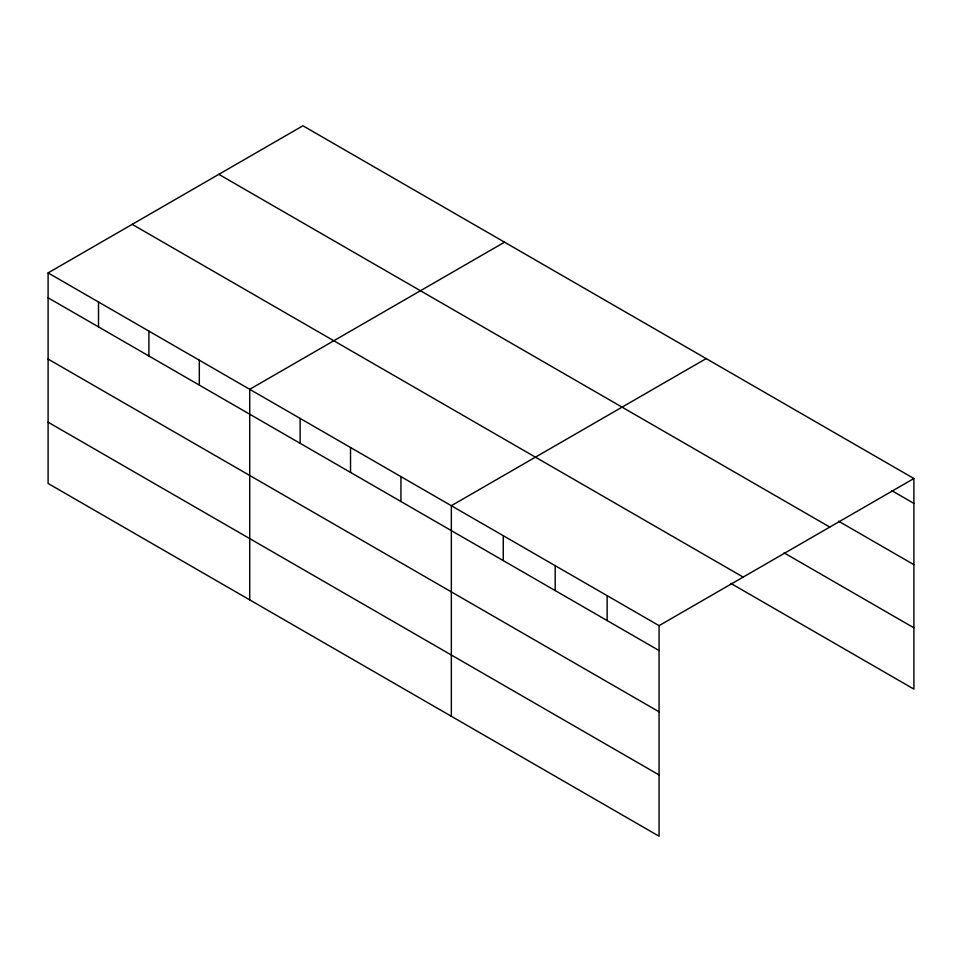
<?xml version="1.0" encoding="UTF-8"?>
<svg xmlns="http://www.w3.org/2000/svg" width="962" height="962" viewBox="0 0 962 962"><rect width="100%" height="100%" fill="white"/><g stroke="black" fill="none" stroke-linecap="round" stroke-linejoin="round"><path stroke-width="1.44" d="M48.1 272.907L659.066 625.649L659.066 836.218L48.1 483.477L48.1 272.907L302.934 125.781L913.9 478.523L913.9 689.093L730.843 583.405M504.545 242.183L249.723 389.309L249.723 599.879M706.168 358.598L451.346 505.711L451.346 716.281M659.066 625.649L913.9 478.523M891.834 490.668L913.9 503.415M838.599 521.212L913.9 564.682M218.831 174.338L829.809 527.08M784.066 552.861L913.9 627.813M132.191 224.35L743.169 577.092M48.1 297.799L659.066 650.54M48.1 359.067L659.066 711.808M48.1 422.198L659.066 774.939M607.142 595.67L607.142 620.55M555.206 565.68L555.206 590.572M503.27 535.702L503.27 560.581M400.938 476.611L400.938 501.503M350.529 447.51L350.529 472.402M300.132 418.41L300.132 443.302M199.314 360.209L199.314 385.101M148.906 331.108L148.906 356M98.509 302.008L98.509 326.9"/></g></svg>
